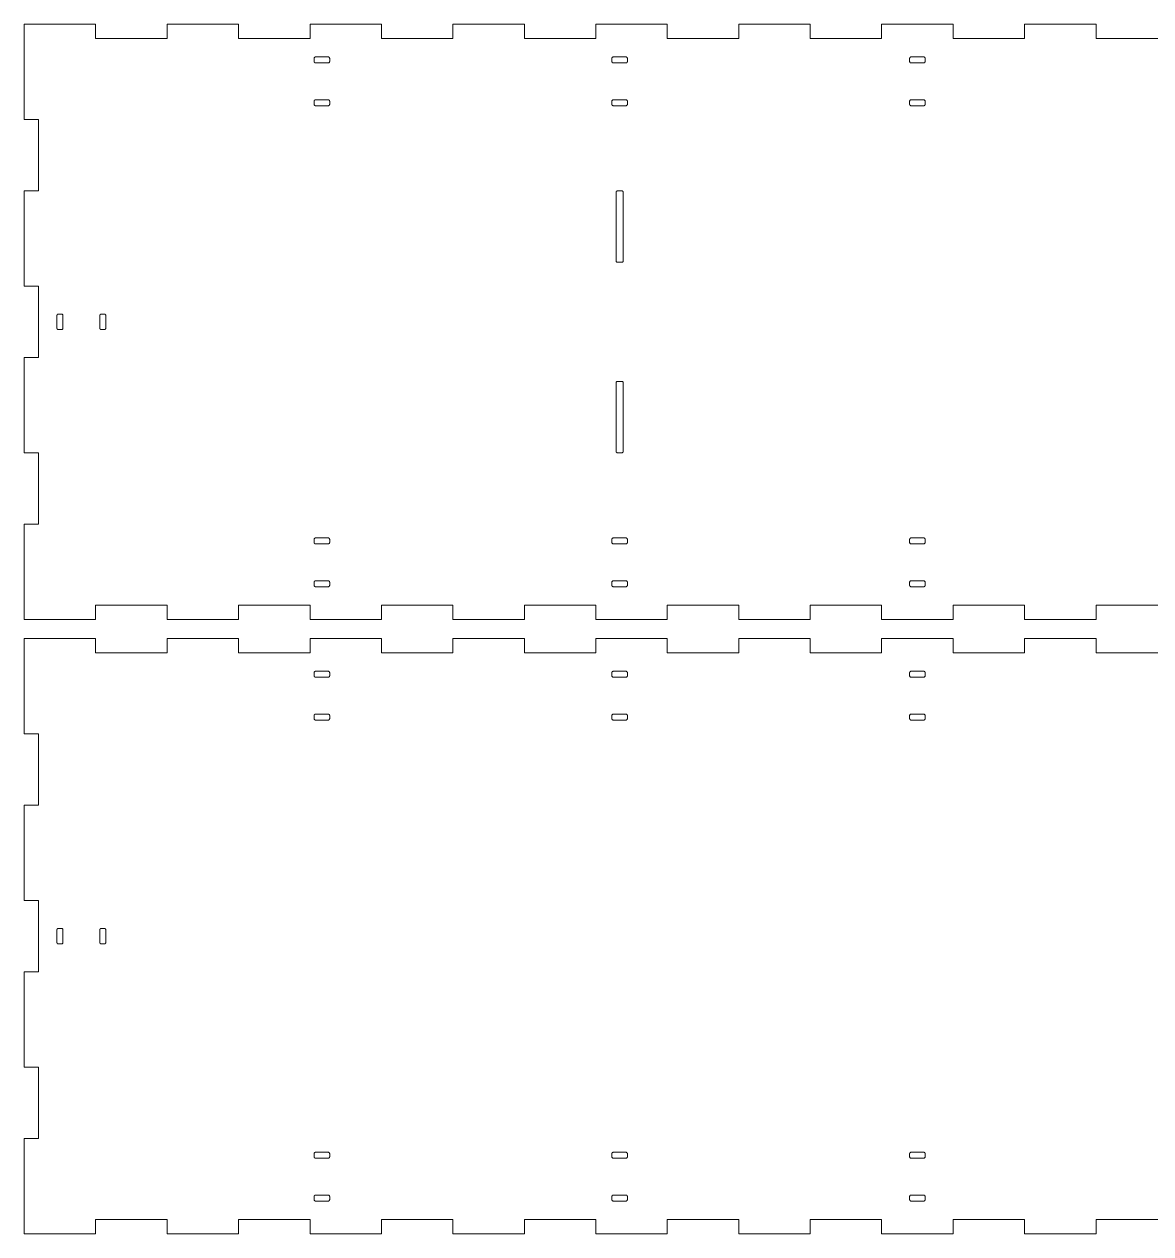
# Model space of a CAD drawing. Header units: millimetres. Extents: x 0 to 2766, y 0 to 982.
# Drawn here: x 1008 to 1481, y 258 to 766 of the extents above; entities that cross this region are included whole.
import ezdxf

# ---------------------------------------------------------------- set-up
doc = ezdxf.new("R2010")
doc.units = ezdxf.units.MM
doc.layers.add('CORTE', color=1, linetype='Continuous', lineweight=0)

msp = doc.modelspace()

# ---------------------------------------------------------------- linework, layer by layer
at = {"layer": 'CORTE'}
for points in [[(1488, 760), (1458, 760), (1458, 766), (1428, 766), (1428, 760), (1398, 760), (1398, 766), (1368, 766), (1368, 760), (1338, 760), (1338, 766), (1308, 766), (1308, 760), (1278, 760), (1278, 766), (1248, 766), (1248, 760), (1218, 760), (1218, 766), (1188, 766), (1188, 760), (1158, 760), (1158, 766), (1128, 766), (1128, 760), (1098, 760), (1098, 766), (1068, 766), (1068, 760), (1038, 760), (1038, 766), (1008, 766), (1008, 726), (1014, 726), (1014, 696), (1008, 696), (1008, 656), (1014, 656), (1014, 626), (1008, 626), (1008, 586), (1014, 586), (1014, 556), (1008, 556), (1008, 516), (1008, 516), (1038, 516), (1038, 522), (1068, 522), (1068, 516), (1098, 516), (1098, 522), (1128, 522), (1128, 516), (1158, 516), (1158, 522), (1188, 522), (1188, 516), (1218, 516), (1218, 522), (1248, 522), (1248, 516), (1278, 516), (1278, 522), (1308, 522), (1308, 516), (1338, 516), (1338, 522), (1368, 522), (1368, 516), (1398, 516), (1398, 522), (1428, 522), (1428, 516), (1458, 516), (1458, 522), (1488, 522)], [(1488, 502), (1458, 502), (1458, 508), (1428, 508), (1428, 502), (1398, 502), (1398, 508), (1368, 508), (1368, 502), (1338, 502), (1338, 508), (1308, 508), (1308, 502), (1278, 502), (1278, 508), (1248, 508), (1248, 502), (1218, 502), (1218, 508), (1188, 508), (1188, 502), (1158, 502), (1158, 508), (1128, 508), (1128, 502), (1098, 502), (1098, 508), (1068, 508), (1068, 502), (1038, 502), (1038, 508), (1008, 508), (1008, 468), (1014, 468), (1014, 438), (1008, 438), (1008, 398), (1014, 398), (1014, 368), (1008, 368), (1008, 328), (1014, 328), (1014, 298), (1008, 298), (1008, 258), (1008, 258), (1038, 258), (1038, 264), (1068, 264), (1068, 258), (1098, 258), (1098, 264), (1128, 264), (1128, 258), (1158, 258), (1158, 264), (1188, 264), (1188, 258), (1218, 258), (1218, 264), (1248, 264), (1248, 258), (1278, 258), (1278, 264), (1308, 264), (1308, 258), (1338, 258), (1338, 264), (1368, 264), (1368, 258), (1398, 258), (1398, 264), (1428, 264), (1428, 258), (1458, 258), (1458, 264), (1488, 264)]]:
    msp.add_lwpolyline(points, dxfattribs=at)
for points in [[(1135.65, 749.75), (1135.717179, 749.753773), (1135.783513, 749.765043), (1135.848167, 749.78367), (1135.91033, 749.809419), (1135.969219, 749.841965), (1136.024094, 749.880901), (1136.074264, 749.925736), (1136.119099, 749.975906), (1136.158035, 750.030781), (1136.190581, 750.08967), (1136.21633, 750.151833), (1136.234957, 750.216487), (1136.246227, 750.282821), (1136.25, 750.35), (1136.25, 751.65), (1136.246227, 751.717179), (1136.234957, 751.783513), (1136.21633, 751.848167), (1136.190581, 751.91033), (1136.158035, 751.969219), (1136.119099, 752.024094), (1136.074264, 752.074264), (1136.024094, 752.119099), (1135.969219, 752.158035), (1135.91033, 752.190581), (1135.848167, 752.21633), (1135.783513, 752.234957), (1135.717179, 752.246227), (1135.65, 752.25), (1130.35, 752.25), (1130.282821, 752.246227), (1130.216487, 752.234957), (1130.151833, 752.21633), (1130.08967, 752.190581), (1130.030781, 752.158035), (1129.975906, 752.119099), (1129.925736, 752.074264), (1129.880901, 752.024094), (1129.841965, 751.969219), (1129.809419, 751.91033), (1129.78367, 751.848167), (1129.765043, 751.783513), (1129.753773, 751.717179), (1129.75, 751.65), (1129.75, 750.35), (1129.753773, 750.282821), (1129.765043, 750.216487), (1129.78367, 750.151833), (1129.809419, 750.08967), (1129.841965, 750.030781), (1129.880901, 749.975906), (1129.925736, 749.925736), (1129.975906, 749.880901), (1130.030781, 749.841965), (1130.08967, 749.809419), (1130.151833, 749.78367), (1130.216487, 749.765043), (1130.282821, 749.753773), (1130.35, 749.75)], [(1260.65, 749.75), (1260.717179, 749.753773), (1260.783513, 749.765043), (1260.848167, 749.78367), (1260.91033, 749.809419), (1260.969219, 749.841965), (1261.024094, 749.880901), (1261.074264, 749.925736), (1261.119099, 749.975906), (1261.158035, 750.030781), (1261.190581, 750.08967), (1261.21633, 750.151833), (1261.234957, 750.216487), (1261.246227, 750.282821), (1261.25, 750.35), (1261.25, 751.65), (1261.246227, 751.717179), (1261.234957, 751.783513), (1261.21633, 751.848167), (1261.190581, 751.91033), (1261.158035, 751.969219), (1261.119099, 752.024094), (1261.074264, 752.074264), (1261.024094, 752.119099), (1260.969219, 752.158035), (1260.91033, 752.190581), (1260.848167, 752.21633), (1260.783513, 752.234957), (1260.717179, 752.246227), (1260.65, 752.25), (1255.35, 752.25), (1255.282821, 752.246227), (1255.216487, 752.234957), (1255.151833, 752.21633), (1255.08967, 752.190581), (1255.030781, 752.158035), (1254.975906, 752.119099), (1254.925736, 752.074264), (1254.880901, 752.024094), (1254.841965, 751.969219), (1254.809419, 751.91033), (1254.78367, 751.848167), (1254.765043, 751.783513), (1254.753773, 751.717179), (1254.75, 751.65), (1254.75, 750.35), (1254.753773, 750.282821), (1254.765043, 750.216487), (1254.78367, 750.151833), (1254.809419, 750.08967), (1254.841965, 750.030781), (1254.880901, 749.975906), (1254.925736, 749.925736), (1254.975906, 749.880901), (1255.030781, 749.841965), (1255.08967, 749.809419), (1255.151833, 749.78367), (1255.216487, 749.765043), (1255.282821, 749.753773), (1255.35, 749.75)], [(1385.65, 749.75), (1385.717179, 749.753773), (1385.783513, 749.765043), (1385.848167, 749.78367), (1385.91033, 749.809419), (1385.969219, 749.841965), (1386.024094, 749.880901), (1386.074264, 749.925736), (1386.119099, 749.975906), (1386.158035, 750.030781), (1386.190581, 750.08967), (1386.21633, 750.151833), (1386.234957, 750.216487), (1386.246227, 750.282821), (1386.25, 750.35), (1386.25, 751.65), (1386.246227, 751.717179), (1386.234957, 751.783513), (1386.21633, 751.848167), (1386.190581, 751.91033), (1386.158035, 751.969219), (1386.119099, 752.024094), (1386.074264, 752.074264), (1386.024094, 752.119099), (1385.969219, 752.158035), (1385.91033, 752.190581), (1385.848167, 752.21633), (1385.783513, 752.234957), (1385.717179, 752.246227), (1385.65, 752.25), (1380.35, 752.25), (1380.282821, 752.246227), (1380.216487, 752.234957), (1380.151833, 752.21633), (1380.08967, 752.190581), (1380.030781, 752.158035), (1379.975906, 752.119099), (1379.925736, 752.074264), (1379.880901, 752.024094), (1379.841965, 751.969219), (1379.809419, 751.91033), (1379.78367, 751.848167), (1379.765043, 751.783513), (1379.753773, 751.717179), (1379.75, 751.65), (1379.75, 750.35), (1379.753773, 750.282821), (1379.765043, 750.216487), (1379.78367, 750.151833), (1379.809419, 750.08967), (1379.841965, 750.030781), (1379.880901, 749.975906), (1379.925736, 749.925736), (1379.975906, 749.880901), (1380.030781, 749.841965), (1380.08967, 749.809419), (1380.151833, 749.78367), (1380.216487, 749.765043), (1380.282821, 749.753773), (1380.35, 749.75)], [(1135.65, 731.75), (1135.717179, 731.753773), (1135.783513, 731.765043), (1135.848167, 731.78367), (1135.91033, 731.809419), (1135.969219, 731.841965), (1136.024094, 731.880901), (1136.074264, 731.925736), (1136.119099, 731.975906), (1136.158035, 732.030781), (1136.190581, 732.08967), (1136.21633, 732.151833), (1136.234957, 732.216487), (1136.246227, 732.282821), (1136.25, 732.35), (1136.25, 733.65), (1136.246227, 733.717179), (1136.234957, 733.783513), (1136.21633, 733.848167), (1136.190581, 733.91033), (1136.158035, 733.969219), (1136.119099, 734.024094), (1136.074264, 734.074264), (1136.024094, 734.119099), (1135.969219, 734.158035), (1135.91033, 734.190581), (1135.848167, 734.21633), (1135.783513, 734.234957), (1135.717179, 734.246227), (1135.65, 734.25), (1130.35, 734.25), (1130.282821, 734.246227), (1130.216487, 734.234957), (1130.151833, 734.21633), (1130.08967, 734.190581), (1130.030781, 734.158035), (1129.975906, 734.119099), (1129.925736, 734.074264), (1129.880901, 734.024094), (1129.841965, 733.969219), (1129.809419, 733.91033), (1129.78367, 733.848167), (1129.765043, 733.783513), (1129.753773, 733.717179), (1129.75, 733.65), (1129.75, 732.35), (1129.753773, 732.282821), (1129.765043, 732.216487), (1129.78367, 732.151833), (1129.809419, 732.08967), (1129.841965, 732.030781), (1129.880901, 731.975906), (1129.925736, 731.925736), (1129.975906, 731.880901), (1130.030781, 731.841965), (1130.08967, 731.809419), (1130.151833, 731.78367), (1130.216487, 731.765043), (1130.282821, 731.753773), (1130.35, 731.75)], [(1260.65, 731.75), (1260.717179, 731.753773), (1260.783513, 731.765043), (1260.848167, 731.78367), (1260.91033, 731.809419), (1260.969219, 731.841965), (1261.024094, 731.880901), (1261.074264, 731.925736), (1261.119099, 731.975906), (1261.158035, 732.030781), (1261.190581, 732.08967), (1261.21633, 732.151833), (1261.234957, 732.216487), (1261.246227, 732.282821), (1261.25, 732.35), (1261.25, 733.65), (1261.246227, 733.717179), (1261.234957, 733.783513), (1261.21633, 733.848167), (1261.190581, 733.91033), (1261.158035, 733.969219), (1261.119099, 734.024094), (1261.074264, 734.074264), (1261.024094, 734.119099), (1260.969219, 734.158035), (1260.91033, 734.190581), (1260.848167, 734.21633), (1260.783513, 734.234957), (1260.717179, 734.246227), (1260.65, 734.25), (1255.35, 734.25), (1255.282821, 734.246227), (1255.216487, 734.234957), (1255.151833, 734.21633), (1255.08967, 734.190581), (1255.030781, 734.158035), (1254.975906, 734.119099), (1254.925736, 734.074264), (1254.880901, 734.024094), (1254.841965, 733.969219), (1254.809419, 733.91033), (1254.78367, 733.848167), (1254.765043, 733.783513), (1254.753773, 733.717179), (1254.75, 733.65), (1254.75, 732.35), (1254.753773, 732.282821), (1254.765043, 732.216487), (1254.78367, 732.151833), (1254.809419, 732.08967), (1254.841965, 732.030781), (1254.880901, 731.975906), (1254.925736, 731.925736), (1254.975906, 731.880901), (1255.030781, 731.841965), (1255.08967, 731.809419), (1255.151833, 731.78367), (1255.216487, 731.765043), (1255.282821, 731.753773), (1255.35, 731.75)], [(1385.65, 731.75), (1385.717179, 731.753773), (1385.783513, 731.765043), (1385.848167, 731.78367), (1385.91033, 731.809419), (1385.969219, 731.841965), (1386.024094, 731.880901), (1386.074264, 731.925736), (1386.119099, 731.975906), (1386.158035, 732.030781), (1386.190581, 732.08967), (1386.21633, 732.151833), (1386.234957, 732.216487), (1386.246227, 732.282821), (1386.25, 732.35), (1386.25, 733.65), (1386.246227, 733.717179), (1386.234957, 733.783513), (1386.21633, 733.848167), (1386.190581, 733.91033), (1386.158035, 733.969219), (1386.119099, 734.024094), (1386.074264, 734.074264), (1386.024094, 734.119099), (1385.969219, 734.158035), (1385.91033, 734.190581), (1385.848167, 734.21633), (1385.783513, 734.234957), (1385.717179, 734.246227), (1385.65, 734.25), (1380.35, 734.25), (1380.282821, 734.246227), (1380.216487, 734.234957), (1380.151833, 734.21633), (1380.08967, 734.190581), (1380.030781, 734.158035), (1379.975906, 734.119099), (1379.925736, 734.074264), (1379.880901, 734.024094), (1379.841965, 733.969219), (1379.809419, 733.91033), (1379.78367, 733.848167), (1379.765043, 733.783513), (1379.753773, 733.717179), (1379.75, 733.65), (1379.75, 732.35), (1379.753773, 732.282821), (1379.765043, 732.216487), (1379.78367, 732.151833), (1379.809419, 732.08967), (1379.841965, 732.030781), (1379.880901, 731.975906), (1379.925736, 731.925736), (1379.975906, 731.880901), (1380.030781, 731.841965), (1380.08967, 731.809419), (1380.151833, 731.78367), (1380.216487, 731.765043), (1380.282821, 731.753773), (1380.35, 731.75)], [(1258.9, 666), (1258.967179, 666.003773), (1259.033513, 666.015043), (1259.098167, 666.03367), (1259.16033, 666.059419), (1259.219219, 666.091965), (1259.274094, 666.130901), (1259.324264, 666.175736), (1259.369099, 666.225906), (1259.408035, 666.280781), (1259.440581, 666.33967), (1259.46633, 666.401833), (1259.484957, 666.466487), (1259.496227, 666.532821), (1259.5, 666.6), (1259.5, 695.4), (1259.496227, 695.467179), (1259.484957, 695.533513), (1259.46633, 695.598167), (1259.440581, 695.66033), (1259.408035, 695.719219), (1259.369099, 695.774094), (1259.324264, 695.824264), (1259.274094, 695.869099), (1259.219219, 695.908035), (1259.16033, 695.940581), (1259.098167, 695.96633), (1259.033513, 695.984957), (1258.967179, 695.996227), (1258.9, 696), (1257.1, 696), (1257.032821, 695.996227), (1256.966487, 695.984957), (1256.901833, 695.96633), (1256.83967, 695.940581), (1256.780781, 695.908035), (1256.725906, 695.869099), (1256.675736, 695.824264), (1256.630901, 695.774094), (1256.591965, 695.719219), (1256.559419, 695.66033), (1256.53367, 695.598167), (1256.515043, 695.533513), (1256.503773, 695.467179), (1256.5, 695.4), (1256.5, 666.6), (1256.503773, 666.532821), (1256.515043, 666.466487), (1256.53367, 666.401833), (1256.559419, 666.33967), (1256.591965, 666.280781), (1256.630901, 666.225906), (1256.675736, 666.175736), (1256.725906, 666.130901), (1256.780781, 666.091965), (1256.83967, 666.059419), (1256.901833, 666.03367), (1256.966487, 666.015043), (1257.032821, 666.003773), (1257.1, 666)], [(1023.65, 637.75), (1023.717179, 637.753773), (1023.783513, 637.765043), (1023.848167, 637.78367), (1023.91033, 637.809419), (1023.969219, 637.841965), (1024.024094, 637.880901), (1024.074264, 637.925736), (1024.119099, 637.975906), (1024.158035, 638.030781), (1024.190581, 638.08967), (1024.21633, 638.151833), (1024.234957, 638.216487), (1024.246227, 638.282821), (1024.25, 638.35), (1024.25, 643.65), (1024.246227, 643.717179), (1024.234957, 643.783513), (1024.21633, 643.848167), (1024.190581, 643.91033), (1024.158035, 643.969219), (1024.119099, 644.024094), (1024.074264, 644.074264), (1024.024094, 644.119099), (1023.969219, 644.158035), (1023.91033, 644.190581), (1023.848167, 644.21633), (1023.783513, 644.234957), (1023.717179, 644.246227), (1023.65, 644.25), (1022.35, 644.25), (1022.282821, 644.246227), (1022.216487, 644.234957), (1022.151833, 644.21633), (1022.08967, 644.190581), (1022.030781, 644.158035), (1021.975906, 644.119099), (1021.925736, 644.074264), (1021.880901, 644.024094), (1021.841965, 643.969219), (1021.809419, 643.91033), (1021.78367, 643.848167), (1021.765043, 643.783513), (1021.753773, 643.717179), (1021.75, 643.65), (1021.75, 638.35), (1021.753773, 638.282821), (1021.765043, 638.216487), (1021.78367, 638.151833), (1021.809419, 638.08967), (1021.841965, 638.030781), (1021.880901, 637.975906), (1021.925736, 637.925736), (1021.975906, 637.880901), (1022.030781, 637.841965), (1022.08967, 637.809419), (1022.151833, 637.78367), (1022.216487, 637.765043), (1022.282821, 637.753773), (1022.35, 637.75)], [(1041.65, 637.75), (1041.717179, 637.753773), (1041.783513, 637.765043), (1041.848167, 637.78367), (1041.91033, 637.809419), (1041.969219, 637.841965), (1042.024094, 637.880901), (1042.074264, 637.925736), (1042.119099, 637.975906), (1042.158035, 638.030781), (1042.190581, 638.08967), (1042.21633, 638.151833), (1042.234957, 638.216487), (1042.246227, 638.282821), (1042.25, 638.35), (1042.25, 643.65), (1042.246227, 643.717179), (1042.234957, 643.783513), (1042.21633, 643.848167), (1042.190581, 643.91033), (1042.158035, 643.969219), (1042.119099, 644.024094), (1042.074264, 644.074264), (1042.024094, 644.119099), (1041.969219, 644.158035), (1041.91033, 644.190581), (1041.848167, 644.21633), (1041.783513, 644.234957), (1041.717179, 644.246227), (1041.65, 644.25), (1040.35, 644.25), (1040.282821, 644.246227), (1040.216487, 644.234957), (1040.151833, 644.21633), (1040.08967, 644.190581), (1040.030781, 644.158035), (1039.975906, 644.119099), (1039.925736, 644.074264), (1039.880901, 644.024094), (1039.841965, 643.969219), (1039.809419, 643.91033), (1039.78367, 643.848167), (1039.765043, 643.783513), (1039.753773, 643.717179), (1039.75, 643.65), (1039.75, 638.35), (1039.753773, 638.282821), (1039.765043, 638.216487), (1039.78367, 638.151833), (1039.809419, 638.08967), (1039.841965, 638.030781), (1039.880901, 637.975906), (1039.925736, 637.925736), (1039.975906, 637.880901), (1040.030781, 637.841965), (1040.08967, 637.809419), (1040.151833, 637.78367), (1040.216487, 637.765043), (1040.282821, 637.753773), (1040.35, 637.75)], [(1258.9, 586), (1258.967179, 586.003773), (1259.033513, 586.015043), (1259.098167, 586.03367), (1259.16033, 586.059419), (1259.219219, 586.091965), (1259.274094, 586.130901), (1259.324264, 586.175736), (1259.369099, 586.225906), (1259.408035, 586.280781), (1259.440581, 586.33967), (1259.46633, 586.401833), (1259.484957, 586.466487), (1259.496227, 586.532821), (1259.5, 586.6), (1259.5, 615.4), (1259.496227, 615.467179), (1259.484957, 615.533513), (1259.46633, 615.598167), (1259.440581, 615.66033), (1259.408035, 615.719219), (1259.369099, 615.774094), (1259.324264, 615.824264), (1259.274094, 615.869099), (1259.219219, 615.908035), (1259.16033, 615.940581), (1259.098167, 615.96633), (1259.033513, 615.984957), (1258.967179, 615.996227), (1258.9, 616), (1257.1, 616), (1257.032821, 615.996227), (1256.966487, 615.984957), (1256.901833, 615.96633), (1256.83967, 615.940581), (1256.780781, 615.908035), (1256.725906, 615.869099), (1256.675736, 615.824264), (1256.630901, 615.774094), (1256.591965, 615.719219), (1256.559419, 615.66033), (1256.53367, 615.598167), (1256.515043, 615.533513), (1256.503773, 615.467179), (1256.5, 615.4), (1256.5, 586.6), (1256.503773, 586.532821), (1256.515043, 586.466487), (1256.53367, 586.401833), (1256.559419, 586.33967), (1256.591965, 586.280781), (1256.630901, 586.225906), (1256.675736, 586.175736), (1256.725906, 586.130901), (1256.780781, 586.091965), (1256.83967, 586.059419), (1256.901833, 586.03367), (1256.966487, 586.015043), (1257.032821, 586.003773), (1257.1, 586)], [(1135.65, 547.75), (1135.717179, 547.753773), (1135.783513, 547.765043), (1135.848167, 547.78367), (1135.91033, 547.809419), (1135.969219, 547.841965), (1136.024094, 547.880901), (1136.074264, 547.925736), (1136.119099, 547.975906), (1136.158035, 548.030781), (1136.190581, 548.08967), (1136.21633, 548.151833), (1136.234957, 548.216487), (1136.246227, 548.282821), (1136.25, 548.35), (1136.25, 549.65), (1136.246227, 549.717179), (1136.234957, 549.783513), (1136.21633, 549.848167), (1136.190581, 549.91033), (1136.158035, 549.969219), (1136.119099, 550.024094), (1136.074264, 550.074264), (1136.024094, 550.119099), (1135.969219, 550.158035), (1135.91033, 550.190581), (1135.848167, 550.21633), (1135.783513, 550.234957), (1135.717179, 550.246227), (1135.65, 550.25), (1130.35, 550.25), (1130.282821, 550.246227), (1130.216487, 550.234957), (1130.151833, 550.21633), (1130.08967, 550.190581), (1130.030781, 550.158035), (1129.975906, 550.119099), (1129.925736, 550.074264), (1129.880901, 550.024094), (1129.841965, 549.969219), (1129.809419, 549.91033), (1129.78367, 549.848167), (1129.765043, 549.783513), (1129.753773, 549.717179), (1129.75, 549.65), (1129.75, 548.35), (1129.753773, 548.282821), (1129.765043, 548.216487), (1129.78367, 548.151833), (1129.809419, 548.08967), (1129.841965, 548.030781), (1129.880901, 547.975906), (1129.925736, 547.925736), (1129.975906, 547.880901), (1130.030781, 547.841965), (1130.08967, 547.809419), (1130.151833, 547.78367), (1130.216487, 547.765043), (1130.282821, 547.753773), (1130.35, 547.75)], [(1260.65, 547.75), (1260.717179, 547.753773), (1260.783513, 547.765043), (1260.848167, 547.78367), (1260.91033, 547.809419), (1260.969219, 547.841965), (1261.024094, 547.880901), (1261.074264, 547.925736), (1261.119099, 547.975906), (1261.158035, 548.030781), (1261.190581, 548.08967), (1261.21633, 548.151833), (1261.234957, 548.216487), (1261.246227, 548.282821), (1261.25, 548.35), (1261.25, 549.65), (1261.246227, 549.717179), (1261.234957, 549.783513), (1261.21633, 549.848167), (1261.190581, 549.91033), (1261.158035, 549.969219), (1261.119099, 550.024094), (1261.074264, 550.074264), (1261.024094, 550.119099), (1260.969219, 550.158035), (1260.91033, 550.190581), (1260.848167, 550.21633), (1260.783513, 550.234957), (1260.717179, 550.246227), (1260.65, 550.25), (1255.35, 550.25), (1255.282821, 550.246227), (1255.216487, 550.234957), (1255.151833, 550.21633), (1255.08967, 550.190581), (1255.030781, 550.158035), (1254.975906, 550.119099), (1254.925736, 550.074264), (1254.880901, 550.024094), (1254.841965, 549.969219), (1254.809419, 549.91033), (1254.78367, 549.848167), (1254.765043, 549.783513), (1254.753773, 549.717179), (1254.75, 549.65), (1254.75, 548.35), (1254.753773, 548.282821), (1254.765043, 548.216487), (1254.78367, 548.151833), (1254.809419, 548.08967), (1254.841965, 548.030781), (1254.880901, 547.975906), (1254.925736, 547.925736), (1254.975906, 547.880901), (1255.030781, 547.841965), (1255.08967, 547.809419), (1255.151833, 547.78367), (1255.216487, 547.765043), (1255.282821, 547.753773), (1255.35, 547.75)], [(1385.65, 547.75), (1385.717179, 547.753773), (1385.783513, 547.765043), (1385.848167, 547.78367), (1385.91033, 547.809419), (1385.969219, 547.841965), (1386.024094, 547.880901), (1386.074264, 547.925736), (1386.119099, 547.975906), (1386.158035, 548.030781), (1386.190581, 548.08967), (1386.21633, 548.151833), (1386.234957, 548.216487), (1386.246227, 548.282821), (1386.25, 548.35), (1386.25, 549.65), (1386.246227, 549.717179), (1386.234957, 549.783513), (1386.21633, 549.848167), (1386.190581, 549.91033), (1386.158035, 549.969219), (1386.119099, 550.024094), (1386.074264, 550.074264), (1386.024094, 550.119099), (1385.969219, 550.158035), (1385.91033, 550.190581), (1385.848167, 550.21633), (1385.783513, 550.234957), (1385.717179, 550.246227), (1385.65, 550.25), (1380.35, 550.25), (1380.282821, 550.246227), (1380.216487, 550.234957), (1380.151833, 550.21633), (1380.08967, 550.190581), (1380.030781, 550.158035), (1379.975906, 550.119099), (1379.925736, 550.074264), (1379.880901, 550.024094), (1379.841965, 549.969219), (1379.809419, 549.91033), (1379.78367, 549.848167), (1379.765043, 549.783513), (1379.753773, 549.717179), (1379.75, 549.65), (1379.75, 548.35), (1379.753773, 548.282821), (1379.765043, 548.216487), (1379.78367, 548.151833), (1379.809419, 548.08967), (1379.841965, 548.030781), (1379.880901, 547.975906), (1379.925736, 547.925736), (1379.975906, 547.880901), (1380.030781, 547.841965), (1380.08967, 547.809419), (1380.151833, 547.78367), (1380.216487, 547.765043), (1380.282821, 547.753773), (1380.35, 547.75)], [(1135.65, 529.75), (1135.717179, 529.753773), (1135.783513, 529.765043), (1135.848167, 529.78367), (1135.91033, 529.809419), (1135.969219, 529.841965), (1136.024094, 529.880901), (1136.074264, 529.925736), (1136.119099, 529.975906), (1136.158035, 530.030781), (1136.190581, 530.08967), (1136.21633, 530.151833), (1136.234957, 530.216487), (1136.246227, 530.282821), (1136.25, 530.35), (1136.25, 531.65), (1136.246227, 531.717179), (1136.234957, 531.783513), (1136.21633, 531.848167), (1136.190581, 531.91033), (1136.158035, 531.969219), (1136.119099, 532.024094), (1136.074264, 532.074264), (1136.024094, 532.119099), (1135.969219, 532.158035), (1135.91033, 532.190581), (1135.848167, 532.21633), (1135.783513, 532.234957), (1135.717179, 532.246227), (1135.65, 532.25), (1130.35, 532.25), (1130.282821, 532.246227), (1130.216487, 532.234957), (1130.151833, 532.21633), (1130.08967, 532.190581), (1130.030781, 532.158035), (1129.975906, 532.119099), (1129.925736, 532.074264), (1129.880901, 532.024094), (1129.841965, 531.969219), (1129.809419, 531.91033), (1129.78367, 531.848167), (1129.765043, 531.783513), (1129.753773, 531.717179), (1129.75, 531.65), (1129.75, 530.35), (1129.753773, 530.282821), (1129.765043, 530.216487), (1129.78367, 530.151833), (1129.809419, 530.08967), (1129.841965, 530.030781), (1129.880901, 529.975906), (1129.925736, 529.925736), (1129.975906, 529.880901), (1130.030781, 529.841965), (1130.08967, 529.809419), (1130.151833, 529.78367), (1130.216487, 529.765043), (1130.282821, 529.753773), (1130.35, 529.75)], [(1260.65, 529.75), (1260.717179, 529.753773), (1260.783513, 529.765043), (1260.848167, 529.78367), (1260.91033, 529.809419), (1260.969219, 529.841965), (1261.024094, 529.880901), (1261.074264, 529.925736), (1261.119099, 529.975906), (1261.158035, 530.030781), (1261.190581, 530.08967), (1261.21633, 530.151833), (1261.234957, 530.216487), (1261.246227, 530.282821), (1261.25, 530.35), (1261.25, 531.65), (1261.246227, 531.717179), (1261.234957, 531.783513), (1261.21633, 531.848167), (1261.190581, 531.91033), (1261.158035, 531.969219), (1261.119099, 532.024094), (1261.074264, 532.074264), (1261.024094, 532.119099), (1260.969219, 532.158035), (1260.91033, 532.190581), (1260.848167, 532.21633), (1260.783513, 532.234957), (1260.717179, 532.246227), (1260.65, 532.25), (1255.35, 532.25), (1255.282821, 532.246227), (1255.216487, 532.234957), (1255.151833, 532.21633), (1255.08967, 532.190581), (1255.030781, 532.158035), (1254.975906, 532.119099), (1254.925736, 532.074264), (1254.880901, 532.024094), (1254.841965, 531.969219), (1254.809419, 531.91033), (1254.78367, 531.848167), (1254.765043, 531.783513), (1254.753773, 531.717179), (1254.75, 531.65), (1254.75, 530.35), (1254.753773, 530.282821), (1254.765043, 530.216487), (1254.78367, 530.151833), (1254.809419, 530.08967), (1254.841965, 530.030781), (1254.880901, 529.975906), (1254.925736, 529.925736), (1254.975906, 529.880901), (1255.030781, 529.841965), (1255.08967, 529.809419), (1255.151833, 529.78367), (1255.216487, 529.765043), (1255.282821, 529.753773), (1255.35, 529.75)], [(1385.65, 529.75), (1385.717179, 529.753773), (1385.783513, 529.765043), (1385.848167, 529.78367), (1385.91033, 529.809419), (1385.969219, 529.841965), (1386.024094, 529.880901), (1386.074264, 529.925736), (1386.119099, 529.975906), (1386.158035, 530.030781), (1386.190581, 530.08967), (1386.21633, 530.151833), (1386.234957, 530.216487), (1386.246227, 530.282821), (1386.25, 530.35), (1386.25, 531.65), (1386.246227, 531.717179), (1386.234957, 531.783513), (1386.21633, 531.848167), (1386.190581, 531.91033), (1386.158035, 531.969219), (1386.119099, 532.024094), (1386.074264, 532.074264), (1386.024094, 532.119099), (1385.969219, 532.158035), (1385.91033, 532.190581), (1385.848167, 532.21633), (1385.783513, 532.234957), (1385.717179, 532.246227), (1385.65, 532.25), (1380.35, 532.25), (1380.282821, 532.246227), (1380.216487, 532.234957), (1380.151833, 532.21633), (1380.08967, 532.190581), (1380.030781, 532.158035), (1379.975906, 532.119099), (1379.925736, 532.074264), (1379.880901, 532.024094), (1379.841965, 531.969219), (1379.809419, 531.91033), (1379.78367, 531.848167), (1379.765043, 531.783513), (1379.753773, 531.717179), (1379.75, 531.65), (1379.75, 530.35), (1379.753773, 530.282821), (1379.765043, 530.216487), (1379.78367, 530.151833), (1379.809419, 530.08967), (1379.841965, 530.030781), (1379.880901, 529.975906), (1379.925736, 529.925736), (1379.975906, 529.880901), (1380.030781, 529.841965), (1380.08967, 529.809419), (1380.151833, 529.78367), (1380.216487, 529.765043), (1380.282821, 529.753773), (1380.35, 529.75)], [(1135.65, 491.75), (1135.717179, 491.753773), (1135.783513, 491.765043), (1135.848167, 491.78367), (1135.91033, 491.809419), (1135.969219, 491.841965), (1136.024094, 491.880901), (1136.074264, 491.925736), (1136.119099, 491.975906), (1136.158035, 492.030781), (1136.190581, 492.08967), (1136.21633, 492.151833), (1136.234957, 492.216487), (1136.246227, 492.282821), (1136.25, 492.35), (1136.25, 493.65), (1136.246227, 493.717179), (1136.234957, 493.783513), (1136.21633, 493.848167), (1136.190581, 493.91033), (1136.158035, 493.969219), (1136.119099, 494.024094), (1136.074264, 494.074264), (1136.024094, 494.119099), (1135.969219, 494.158035), (1135.91033, 494.190581), (1135.848167, 494.21633), (1135.783513, 494.234957), (1135.717179, 494.246227), (1135.65, 494.25), (1130.35, 494.25), (1130.282821, 494.246227), (1130.216487, 494.234957), (1130.151833, 494.21633), (1130.08967, 494.190581), (1130.030781, 494.158035), (1129.975906, 494.119099), (1129.925736, 494.074264), (1129.880901, 494.024094), (1129.841965, 493.969219), (1129.809419, 493.91033), (1129.78367, 493.848167), (1129.765043, 493.783513), (1129.753773, 493.717179), (1129.75, 493.65), (1129.75, 492.35), (1129.753773, 492.282821), (1129.765043, 492.216487), (1129.78367, 492.151833), (1129.809419, 492.08967), (1129.841965, 492.030781), (1129.880901, 491.975906), (1129.925736, 491.925736), (1129.975906, 491.880901), (1130.030781, 491.841965), (1130.08967, 491.809419), (1130.151833, 491.78367), (1130.216487, 491.765043), (1130.282821, 491.753773), (1130.35, 491.75)], [(1260.65, 491.75), (1260.717179, 491.753773), (1260.783513, 491.765043), (1260.848167, 491.78367), (1260.91033, 491.809419), (1260.969219, 491.841965), (1261.024094, 491.880901), (1261.074264, 491.925736), (1261.119099, 491.975906), (1261.158035, 492.030781), (1261.190581, 492.08967), (1261.21633, 492.151833), (1261.234957, 492.216487), (1261.246227, 492.282821), (1261.25, 492.35), (1261.25, 493.65), (1261.246227, 493.717179), (1261.234957, 493.783513), (1261.21633, 493.848167), (1261.190581, 493.91033), (1261.158035, 493.969219), (1261.119099, 494.024094), (1261.074264, 494.074264), (1261.024094, 494.119099), (1260.969219, 494.158035), (1260.91033, 494.190581), (1260.848167, 494.21633), (1260.783513, 494.234957), (1260.717179, 494.246227), (1260.65, 494.25), (1255.35, 494.25), (1255.282821, 494.246227), (1255.216487, 494.234957), (1255.151833, 494.21633), (1255.08967, 494.190581), (1255.030781, 494.158035), (1254.975906, 494.119099), (1254.925736, 494.074264), (1254.880901, 494.024094), (1254.841965, 493.969219), (1254.809419, 493.91033), (1254.78367, 493.848167), (1254.765043, 493.783513), (1254.753773, 493.717179), (1254.75, 493.65), (1254.75, 492.35), (1254.753773, 492.282821), (1254.765043, 492.216487), (1254.78367, 492.151833), (1254.809419, 492.08967), (1254.841965, 492.030781), (1254.880901, 491.975906), (1254.925736, 491.925736), (1254.975906, 491.880901), (1255.030781, 491.841965), (1255.08967, 491.809419), (1255.151833, 491.78367), (1255.216487, 491.765043), (1255.282821, 491.753773), (1255.35, 491.75)], [(1385.65, 491.75), (1385.717179, 491.753773), (1385.783513, 491.765043), (1385.848167, 491.78367), (1385.91033, 491.809419), (1385.969219, 491.841965), (1386.024094, 491.880901), (1386.074264, 491.925736), (1386.119099, 491.975906), (1386.158035, 492.030781), (1386.190581, 492.08967), (1386.21633, 492.151833), (1386.234957, 492.216487), (1386.246227, 492.282821), (1386.25, 492.35), (1386.25, 493.65), (1386.246227, 493.717179), (1386.234957, 493.783513), (1386.21633, 493.848167), (1386.190581, 493.91033), (1386.158035, 493.969219), (1386.119099, 494.024094), (1386.074264, 494.074264), (1386.024094, 494.119099), (1385.969219, 494.158035), (1385.91033, 494.190581), (1385.848167, 494.21633), (1385.783513, 494.234957), (1385.717179, 494.246227), (1385.65, 494.25), (1380.35, 494.25), (1380.282821, 494.246227), (1380.216487, 494.234957), (1380.151833, 494.21633), (1380.08967, 494.190581), (1380.030781, 494.158035), (1379.975906, 494.119099), (1379.925736, 494.074264), (1379.880901, 494.024094), (1379.841965, 493.969219), (1379.809419, 493.91033), (1379.78367, 493.848167), (1379.765043, 493.783513), (1379.753773, 493.717179), (1379.75, 493.65), (1379.75, 492.35), (1379.753773, 492.282821), (1379.765043, 492.216487), (1379.78367, 492.151833), (1379.809419, 492.08967), (1379.841965, 492.030781), (1379.880901, 491.975906), (1379.925736, 491.925736), (1379.975906, 491.880901), (1380.030781, 491.841965), (1380.08967, 491.809419), (1380.151833, 491.78367), (1380.216487, 491.765043), (1380.282821, 491.753773), (1380.35, 491.75)], [(1135.65, 473.75), (1135.717179, 473.753773), (1135.783513, 473.765043), (1135.848167, 473.78367), (1135.91033, 473.809419), (1135.969219, 473.841965), (1136.024094, 473.880901), (1136.074264, 473.925736), (1136.119099, 473.975906), (1136.158035, 474.030781), (1136.190581, 474.08967), (1136.21633, 474.151833), (1136.234957, 474.216487), (1136.246227, 474.282821), (1136.25, 474.35), (1136.25, 475.65), (1136.246227, 475.717179), (1136.234957, 475.783513), (1136.21633, 475.848167), (1136.190581, 475.91033), (1136.158035, 475.969219), (1136.119099, 476.024094), (1136.074264, 476.074264), (1136.024094, 476.119099), (1135.969219, 476.158035), (1135.91033, 476.190581), (1135.848167, 476.21633), (1135.783513, 476.234957), (1135.717179, 476.246227), (1135.65, 476.25), (1130.35, 476.25), (1130.282821, 476.246227), (1130.216487, 476.234957), (1130.151833, 476.21633), (1130.08967, 476.190581), (1130.030781, 476.158035), (1129.975906, 476.119099), (1129.925736, 476.074264), (1129.880901, 476.024094), (1129.841965, 475.969219), (1129.809419, 475.91033), (1129.78367, 475.848167), (1129.765043, 475.783513), (1129.753773, 475.717179), (1129.75, 475.65), (1129.75, 474.35), (1129.753773, 474.282821), (1129.765043, 474.216487), (1129.78367, 474.151833), (1129.809419, 474.08967), (1129.841965, 474.030781), (1129.880901, 473.975906), (1129.925736, 473.925736), (1129.975906, 473.880901), (1130.030781, 473.841965), (1130.08967, 473.809419), (1130.151833, 473.78367), (1130.216487, 473.765043), (1130.282821, 473.753773), (1130.35, 473.75)], [(1260.65, 473.75), (1260.717179, 473.753773), (1260.783513, 473.765043), (1260.848167, 473.78367), (1260.91033, 473.809419), (1260.969219, 473.841965), (1261.024094, 473.880901), (1261.074264, 473.925736), (1261.119099, 473.975906), (1261.158035, 474.030781), (1261.190581, 474.08967), (1261.21633, 474.151833), (1261.234957, 474.216487), (1261.246227, 474.282821), (1261.25, 474.35), (1261.25, 475.65), (1261.246227, 475.717179), (1261.234957, 475.783513), (1261.21633, 475.848167), (1261.190581, 475.91033), (1261.158035, 475.969219), (1261.119099, 476.024094), (1261.074264, 476.074264), (1261.024094, 476.119099), (1260.969219, 476.158035), (1260.91033, 476.190581), (1260.848167, 476.21633), (1260.783513, 476.234957), (1260.717179, 476.246227), (1260.65, 476.25), (1255.35, 476.25), (1255.282821, 476.246227), (1255.216487, 476.234957), (1255.151833, 476.21633), (1255.08967, 476.190581), (1255.030781, 476.158035), (1254.975906, 476.119099), (1254.925736, 476.074264), (1254.880901, 476.024094), (1254.841965, 475.969219), (1254.809419, 475.91033), (1254.78367, 475.848167), (1254.765043, 475.783513), (1254.753773, 475.717179), (1254.75, 475.65), (1254.75, 474.35), (1254.753773, 474.282821), (1254.765043, 474.216487), (1254.78367, 474.151833), (1254.809419, 474.08967), (1254.841965, 474.030781), (1254.880901, 473.975906), (1254.925736, 473.925736), (1254.975906, 473.880901), (1255.030781, 473.841965), (1255.08967, 473.809419), (1255.151833, 473.78367), (1255.216487, 473.765043), (1255.282821, 473.753773), (1255.35, 473.75)], [(1385.65, 473.75), (1385.717179, 473.753773), (1385.783513, 473.765043), (1385.848167, 473.78367), (1385.91033, 473.809419), (1385.969219, 473.841965), (1386.024094, 473.880901), (1386.074264, 473.925736), (1386.119099, 473.975906), (1386.158035, 474.030781), (1386.190581, 474.08967), (1386.21633, 474.151833), (1386.234957, 474.216487), (1386.246227, 474.282821), (1386.25, 474.35), (1386.25, 475.65), (1386.246227, 475.717179), (1386.234957, 475.783513), (1386.21633, 475.848167), (1386.190581, 475.91033), (1386.158035, 475.969219), (1386.119099, 476.024094), (1386.074264, 476.074264), (1386.024094, 476.119099), (1385.969219, 476.158035), (1385.91033, 476.190581), (1385.848167, 476.21633), (1385.783513, 476.234957), (1385.717179, 476.246227), (1385.65, 476.25), (1380.35, 476.25), (1380.282821, 476.246227), (1380.216487, 476.234957), (1380.151833, 476.21633), (1380.08967, 476.190581), (1380.030781, 476.158035), (1379.975906, 476.119099), (1379.925736, 476.074264), (1379.880901, 476.024094), (1379.841965, 475.969219), (1379.809419, 475.91033), (1379.78367, 475.848167), (1379.765043, 475.783513), (1379.753773, 475.717179), (1379.75, 475.65), (1379.75, 474.35), (1379.753773, 474.282821), (1379.765043, 474.216487), (1379.78367, 474.151833), (1379.809419, 474.08967), (1379.841965, 474.030781), (1379.880901, 473.975906), (1379.925736, 473.925736), (1379.975906, 473.880901), (1380.030781, 473.841965), (1380.08967, 473.809419), (1380.151833, 473.78367), (1380.216487, 473.765043), (1380.282821, 473.753773), (1380.35, 473.75)], [(1023.65, 379.75), (1023.717179, 379.753773), (1023.783513, 379.765043), (1023.848167, 379.78367), (1023.91033, 379.809419), (1023.969219, 379.841965), (1024.024094, 379.880901), (1024.074264, 379.925736), (1024.119099, 379.975906), (1024.158035, 380.030781), (1024.190581, 380.08967), (1024.21633, 380.151833), (1024.234957, 380.216487), (1024.246227, 380.282821), (1024.25, 380.35), (1024.25, 385.65), (1024.246227, 385.717179), (1024.234957, 385.783513), (1024.21633, 385.848167), (1024.190581, 385.91033), (1024.158035, 385.969219), (1024.119099, 386.024094), (1024.074264, 386.074264), (1024.024094, 386.119099), (1023.969219, 386.158035), (1023.91033, 386.190581), (1023.848167, 386.21633), (1023.783513, 386.234957), (1023.717179, 386.246227), (1023.65, 386.25), (1022.35, 386.25), (1022.282821, 386.246227), (1022.216487, 386.234957), (1022.151833, 386.21633), (1022.08967, 386.190581), (1022.030781, 386.158035), (1021.975906, 386.119099), (1021.925736, 386.074264), (1021.880901, 386.024094), (1021.841965, 385.969219), (1021.809419, 385.91033), (1021.78367, 385.848167), (1021.765043, 385.783513), (1021.753773, 385.717179), (1021.75, 385.65), (1021.75, 380.35), (1021.753773, 380.282821), (1021.765043, 380.216487), (1021.78367, 380.151833), (1021.809419, 380.08967), (1021.841965, 380.030781), (1021.880901, 379.975906), (1021.925736, 379.925736), (1021.975906, 379.880901), (1022.030781, 379.841965), (1022.08967, 379.809419), (1022.151833, 379.78367), (1022.216487, 379.765043), (1022.282821, 379.753773), (1022.35, 379.75)], [(1041.65, 379.75), (1041.717179, 379.753773), (1041.783513, 379.765043), (1041.848167, 379.78367), (1041.91033, 379.809419), (1041.969219, 379.841965), (1042.024094, 379.880901), (1042.074264, 379.925736), (1042.119099, 379.975906), (1042.158035, 380.030781), (1042.190581, 380.08967), (1042.21633, 380.151833), (1042.234957, 380.216487), (1042.246227, 380.282821), (1042.25, 380.35), (1042.25, 385.65), (1042.246227, 385.717179), (1042.234957, 385.783513), (1042.21633, 385.848167), (1042.190581, 385.91033), (1042.158035, 385.969219), (1042.119099, 386.024094), (1042.074264, 386.074264), (1042.024094, 386.119099), (1041.969219, 386.158035), (1041.91033, 386.190581), (1041.848167, 386.21633), (1041.783513, 386.234957), (1041.717179, 386.246227), (1041.65, 386.25), (1040.35, 386.25), (1040.282821, 386.246227), (1040.216487, 386.234957), (1040.151833, 386.21633), (1040.08967, 386.190581), (1040.030781, 386.158035), (1039.975906, 386.119099), (1039.925736, 386.074264), (1039.880901, 386.024094), (1039.841965, 385.969219), (1039.809419, 385.91033), (1039.78367, 385.848167), (1039.765043, 385.783513), (1039.753773, 385.717179), (1039.75, 385.65), (1039.75, 380.35), (1039.753773, 380.282821), (1039.765043, 380.216487), (1039.78367, 380.151833), (1039.809419, 380.08967), (1039.841965, 380.030781), (1039.880901, 379.975906), (1039.925736, 379.925736), (1039.975906, 379.880901), (1040.030781, 379.841965), (1040.08967, 379.809419), (1040.151833, 379.78367), (1040.216487, 379.765043), (1040.282821, 379.753773), (1040.35, 379.75)], [(1135.65, 289.75), (1135.717179, 289.753773), (1135.783513, 289.765043), (1135.848167, 289.78367), (1135.91033, 289.809419), (1135.969219, 289.841965), (1136.024094, 289.880901), (1136.074264, 289.925736), (1136.119099, 289.975906), (1136.158035, 290.030781), (1136.190581, 290.08967), (1136.21633, 290.151833), (1136.234957, 290.216487), (1136.246227, 290.282821), (1136.25, 290.35), (1136.25, 291.65), (1136.246227, 291.717179), (1136.234957, 291.783513), (1136.21633, 291.848167), (1136.190581, 291.91033), (1136.158035, 291.969219), (1136.119099, 292.024094), (1136.074264, 292.074264), (1136.024094, 292.119099), (1135.969219, 292.158035), (1135.91033, 292.190581), (1135.848167, 292.21633), (1135.783513, 292.234957), (1135.717179, 292.246227), (1135.65, 292.25), (1130.35, 292.25), (1130.282821, 292.246227), (1130.216487, 292.234957), (1130.151833, 292.21633), (1130.08967, 292.190581), (1130.030781, 292.158035), (1129.975906, 292.119099), (1129.925736, 292.074264), (1129.880901, 292.024094), (1129.841965, 291.969219), (1129.809419, 291.91033), (1129.78367, 291.848167), (1129.765043, 291.783513), (1129.753773, 291.717179), (1129.75, 291.65), (1129.75, 290.35), (1129.753773, 290.282821), (1129.765043, 290.216487), (1129.78367, 290.151833), (1129.809419, 290.08967), (1129.841965, 290.030781), (1129.880901, 289.975906), (1129.925736, 289.925736), (1129.975906, 289.880901), (1130.030781, 289.841965), (1130.08967, 289.809419), (1130.151833, 289.78367), (1130.216487, 289.765043), (1130.282821, 289.753773), (1130.35, 289.75)], [(1260.65, 289.75), (1260.717179, 289.753773), (1260.783513, 289.765043), (1260.848167, 289.78367), (1260.91033, 289.809419), (1260.969219, 289.841965), (1261.024094, 289.880901), (1261.074264, 289.925736), (1261.119099, 289.975906), (1261.158035, 290.030781), (1261.190581, 290.08967), (1261.21633, 290.151833), (1261.234957, 290.216487), (1261.246227, 290.282821), (1261.25, 290.35), (1261.25, 291.65), (1261.246227, 291.717179), (1261.234957, 291.783513), (1261.21633, 291.848167), (1261.190581, 291.91033), (1261.158035, 291.969219), (1261.119099, 292.024094), (1261.074264, 292.074264), (1261.024094, 292.119099), (1260.969219, 292.158035), (1260.91033, 292.190581), (1260.848167, 292.21633), (1260.783513, 292.234957), (1260.717179, 292.246227), (1260.65, 292.25), (1255.35, 292.25), (1255.282821, 292.246227), (1255.216487, 292.234957), (1255.151833, 292.21633), (1255.08967, 292.190581), (1255.030781, 292.158035), (1254.975906, 292.119099), (1254.925736, 292.074264), (1254.880901, 292.024094), (1254.841965, 291.969219), (1254.809419, 291.91033), (1254.78367, 291.848167), (1254.765043, 291.783513), (1254.753773, 291.717179), (1254.75, 291.65), (1254.75, 290.35), (1254.753773, 290.282821), (1254.765043, 290.216487), (1254.78367, 290.151833), (1254.809419, 290.08967), (1254.841965, 290.030781), (1254.880901, 289.975906), (1254.925736, 289.925736), (1254.975906, 289.880901), (1255.030781, 289.841965), (1255.08967, 289.809419), (1255.151833, 289.78367), (1255.216487, 289.765043), (1255.282821, 289.753773), (1255.35, 289.75)], [(1385.65, 289.75), (1385.717179, 289.753773), (1385.783513, 289.765043), (1385.848167, 289.78367), (1385.91033, 289.809419), (1385.969219, 289.841965), (1386.024094, 289.880901), (1386.074264, 289.925736), (1386.119099, 289.975906), (1386.158035, 290.030781), (1386.190581, 290.08967), (1386.21633, 290.151833), (1386.234957, 290.216487), (1386.246227, 290.282821), (1386.25, 290.35), (1386.25, 291.65), (1386.246227, 291.717179), (1386.234957, 291.783513), (1386.21633, 291.848167), (1386.190581, 291.91033), (1386.158035, 291.969219), (1386.119099, 292.024094), (1386.074264, 292.074264), (1386.024094, 292.119099), (1385.969219, 292.158035), (1385.91033, 292.190581), (1385.848167, 292.21633), (1385.783513, 292.234957), (1385.717179, 292.246227), (1385.65, 292.25), (1380.35, 292.25), (1380.282821, 292.246227), (1380.216487, 292.234957), (1380.151833, 292.21633), (1380.08967, 292.190581), (1380.030781, 292.158035), (1379.975906, 292.119099), (1379.925736, 292.074264), (1379.880901, 292.024094), (1379.841965, 291.969219), (1379.809419, 291.91033), (1379.78367, 291.848167), (1379.765043, 291.783513), (1379.753773, 291.717179), (1379.75, 291.65), (1379.75, 290.35), (1379.753773, 290.282821), (1379.765043, 290.216487), (1379.78367, 290.151833), (1379.809419, 290.08967), (1379.841965, 290.030781), (1379.880901, 289.975906), (1379.925736, 289.925736), (1379.975906, 289.880901), (1380.030781, 289.841965), (1380.08967, 289.809419), (1380.151833, 289.78367), (1380.216487, 289.765043), (1380.282821, 289.753773), (1380.35, 289.75)], [(1135.65, 271.75), (1135.717179, 271.753773), (1135.783513, 271.765043), (1135.848167, 271.78367), (1135.91033, 271.809419), (1135.969219, 271.841965), (1136.024094, 271.880901), (1136.074264, 271.925736), (1136.119099, 271.975906), (1136.158035, 272.030781), (1136.190581, 272.08967), (1136.21633, 272.151833), (1136.234957, 272.216487), (1136.246227, 272.282821), (1136.25, 272.35), (1136.25, 273.65), (1136.246227, 273.717179), (1136.234957, 273.783513), (1136.21633, 273.848167), (1136.190581, 273.91033), (1136.158035, 273.969219), (1136.119099, 274.024094), (1136.074264, 274.074264), (1136.024094, 274.119099), (1135.969219, 274.158035), (1135.91033, 274.190581), (1135.848167, 274.21633), (1135.783513, 274.234957), (1135.717179, 274.246227), (1135.65, 274.25), (1130.35, 274.25), (1130.282821, 274.246227), (1130.216487, 274.234957), (1130.151833, 274.21633), (1130.08967, 274.190581), (1130.030781, 274.158035), (1129.975906, 274.119099), (1129.925736, 274.074264), (1129.880901, 274.024094), (1129.841965, 273.969219), (1129.809419, 273.91033), (1129.78367, 273.848167), (1129.765043, 273.783513), (1129.753773, 273.717179), (1129.75, 273.65), (1129.75, 272.35), (1129.753773, 272.282821), (1129.765043, 272.216487), (1129.78367, 272.151833), (1129.809419, 272.08967), (1129.841965, 272.030781), (1129.880901, 271.975906), (1129.925736, 271.925736), (1129.975906, 271.880901), (1130.030781, 271.841965), (1130.08967, 271.809419), (1130.151833, 271.78367), (1130.216487, 271.765043), (1130.282821, 271.753773), (1130.35, 271.75)], [(1260.65, 271.75), (1260.717179, 271.753773), (1260.783513, 271.765043), (1260.848167, 271.78367), (1260.91033, 271.809419), (1260.969219, 271.841965), (1261.024094, 271.880901), (1261.074264, 271.925736), (1261.119099, 271.975906), (1261.158035, 272.030781), (1261.190581, 272.08967), (1261.21633, 272.151833), (1261.234957, 272.216487), (1261.246227, 272.282821), (1261.25, 272.35), (1261.25, 273.65), (1261.246227, 273.717179), (1261.234957, 273.783513), (1261.21633, 273.848167), (1261.190581, 273.91033), (1261.158035, 273.969219), (1261.119099, 274.024094), (1261.074264, 274.074264), (1261.024094, 274.119099), (1260.969219, 274.158035), (1260.91033, 274.190581), (1260.848167, 274.21633), (1260.783513, 274.234957), (1260.717179, 274.246227), (1260.65, 274.25), (1255.35, 274.25), (1255.282821, 274.246227), (1255.216487, 274.234957), (1255.151833, 274.21633), (1255.08967, 274.190581), (1255.030781, 274.158035), (1254.975906, 274.119099), (1254.925736, 274.074264), (1254.880901, 274.024094), (1254.841965, 273.969219), (1254.809419, 273.91033), (1254.78367, 273.848167), (1254.765043, 273.783513), (1254.753773, 273.717179), (1254.75, 273.65), (1254.75, 272.35), (1254.753773, 272.282821), (1254.765043, 272.216487), (1254.78367, 272.151833), (1254.809419, 272.08967), (1254.841965, 272.030781), (1254.880901, 271.975906), (1254.925736, 271.925736), (1254.975906, 271.880901), (1255.030781, 271.841965), (1255.08967, 271.809419), (1255.151833, 271.78367), (1255.216487, 271.765043), (1255.282821, 271.753773), (1255.35, 271.75)], [(1385.65, 271.75), (1385.717179, 271.753773), (1385.783513, 271.765043), (1385.848167, 271.78367), (1385.91033, 271.809419), (1385.969219, 271.841965), (1386.024094, 271.880901), (1386.074264, 271.925736), (1386.119099, 271.975906), (1386.158035, 272.030781), (1386.190581, 272.08967), (1386.21633, 272.151833), (1386.234957, 272.216487), (1386.246227, 272.282821), (1386.25, 272.35), (1386.25, 273.65), (1386.246227, 273.717179), (1386.234957, 273.783513), (1386.21633, 273.848167), (1386.190581, 273.91033), (1386.158035, 273.969219), (1386.119099, 274.024094), (1386.074264, 274.074264), (1386.024094, 274.119099), (1385.969219, 274.158035), (1385.91033, 274.190581), (1385.848167, 274.21633), (1385.783513, 274.234957), (1385.717179, 274.246227), (1385.65, 274.25), (1380.35, 274.25), (1380.282821, 274.246227), (1380.216487, 274.234957), (1380.151833, 274.21633), (1380.08967, 274.190581), (1380.030781, 274.158035), (1379.975906, 274.119099), (1379.925736, 274.074264), (1379.880901, 274.024094), (1379.841965, 273.969219), (1379.809419, 273.91033), (1379.78367, 273.848167), (1379.765043, 273.783513), (1379.753773, 273.717179), (1379.75, 273.65), (1379.75, 272.35), (1379.753773, 272.282821), (1379.765043, 272.216487), (1379.78367, 272.151833), (1379.809419, 272.08967), (1379.841965, 272.030781), (1379.880901, 271.975906), (1379.925736, 271.925736), (1379.975906, 271.880901), (1380.030781, 271.841965), (1380.08967, 271.809419), (1380.151833, 271.78367), (1380.216487, 271.765043), (1380.282821, 271.753773), (1380.35, 271.75)]]:
    msp.add_lwpolyline(points, close=True, dxfattribs=at)

doc.saveas('drawing.dxf')
